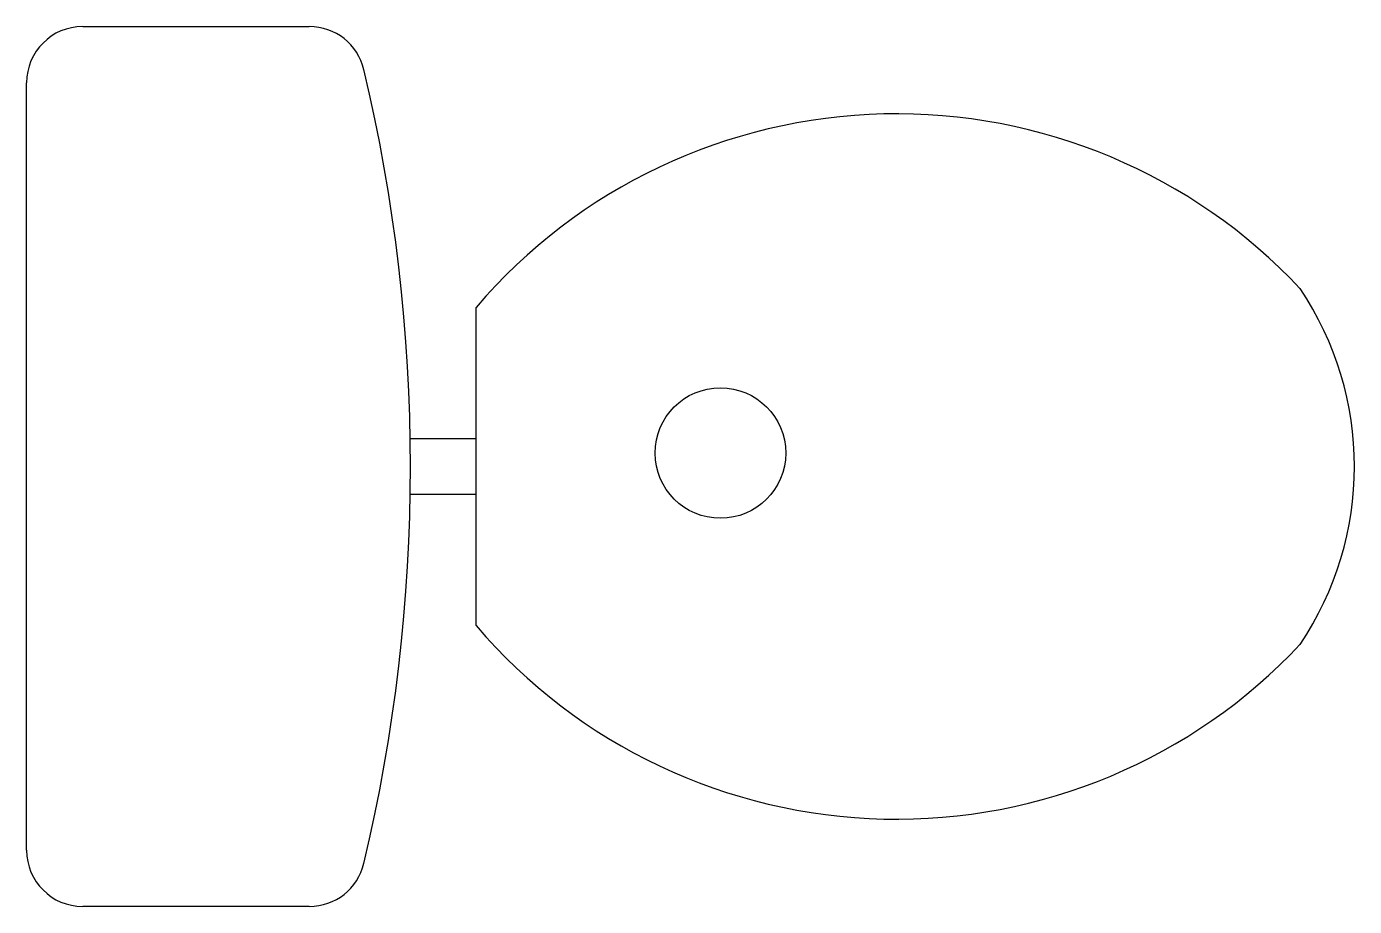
# Model space of a CAD drawing. Header units: metres. Extents: x 44734 to 45608, y -141691 to -141112.
import ezdxf

# ---------------------------------------------------------------- set-up
doc = ezdxf.new("R2010")
doc.units = ezdxf.units.M
doc.layers.add('DET1', color=1, linetype='Continuous')
doc.layers.add('PF', color=7, linetype='Continuous')

msp = doc.modelspace()

# ---------------------------------------------------------------- linework, layer by layer
at = {"layer": 'DET1'}
msp.add_circle((45190.81, -141392.91), 42.96, dxfattribs=at)
at = {"layer": 'PF'}
for p, q in [((44771.08, -141112.11), (44920.2, -141112.11)), ((44734.1, -141654.47), (44734.1, -141149.09)), ((45029.93, -141297.01), (45029.93, -141506.56)), ((44986.79, -141383.29), (45029.93, -141383.29)), ((45029.93, -141420.27), (44986.79, -141420.27)), ((44920.2, -141691.45), (44771.08, -141691.45))]:
    msp.add_line(p, q, dxfattribs=at)
for centre, radius, start, end in [((44771.08, -141149.09), 36.98, 90, 180), ((44920.2, -141149.09), 36.98, 13.37, 90), ((43856.77, -141401.78), 1130.02, 346.63, 13.37), ((45306.73, -141533.91), 364.33, 43.16, 139.44), ((45398.05, -141401.78), 210.09, 326.12, 33.88), ((45306.73, -141269.65), 364.33, 220.56, 316.84), ((44771.08, -141654.47), 36.98, 180, 270), ((44920.2, -141654.47), 36.98, 270, 346.63)]:
    msp.add_arc(centre, radius, start, end, dxfattribs=at)

doc.saveas('drawing.dxf')
